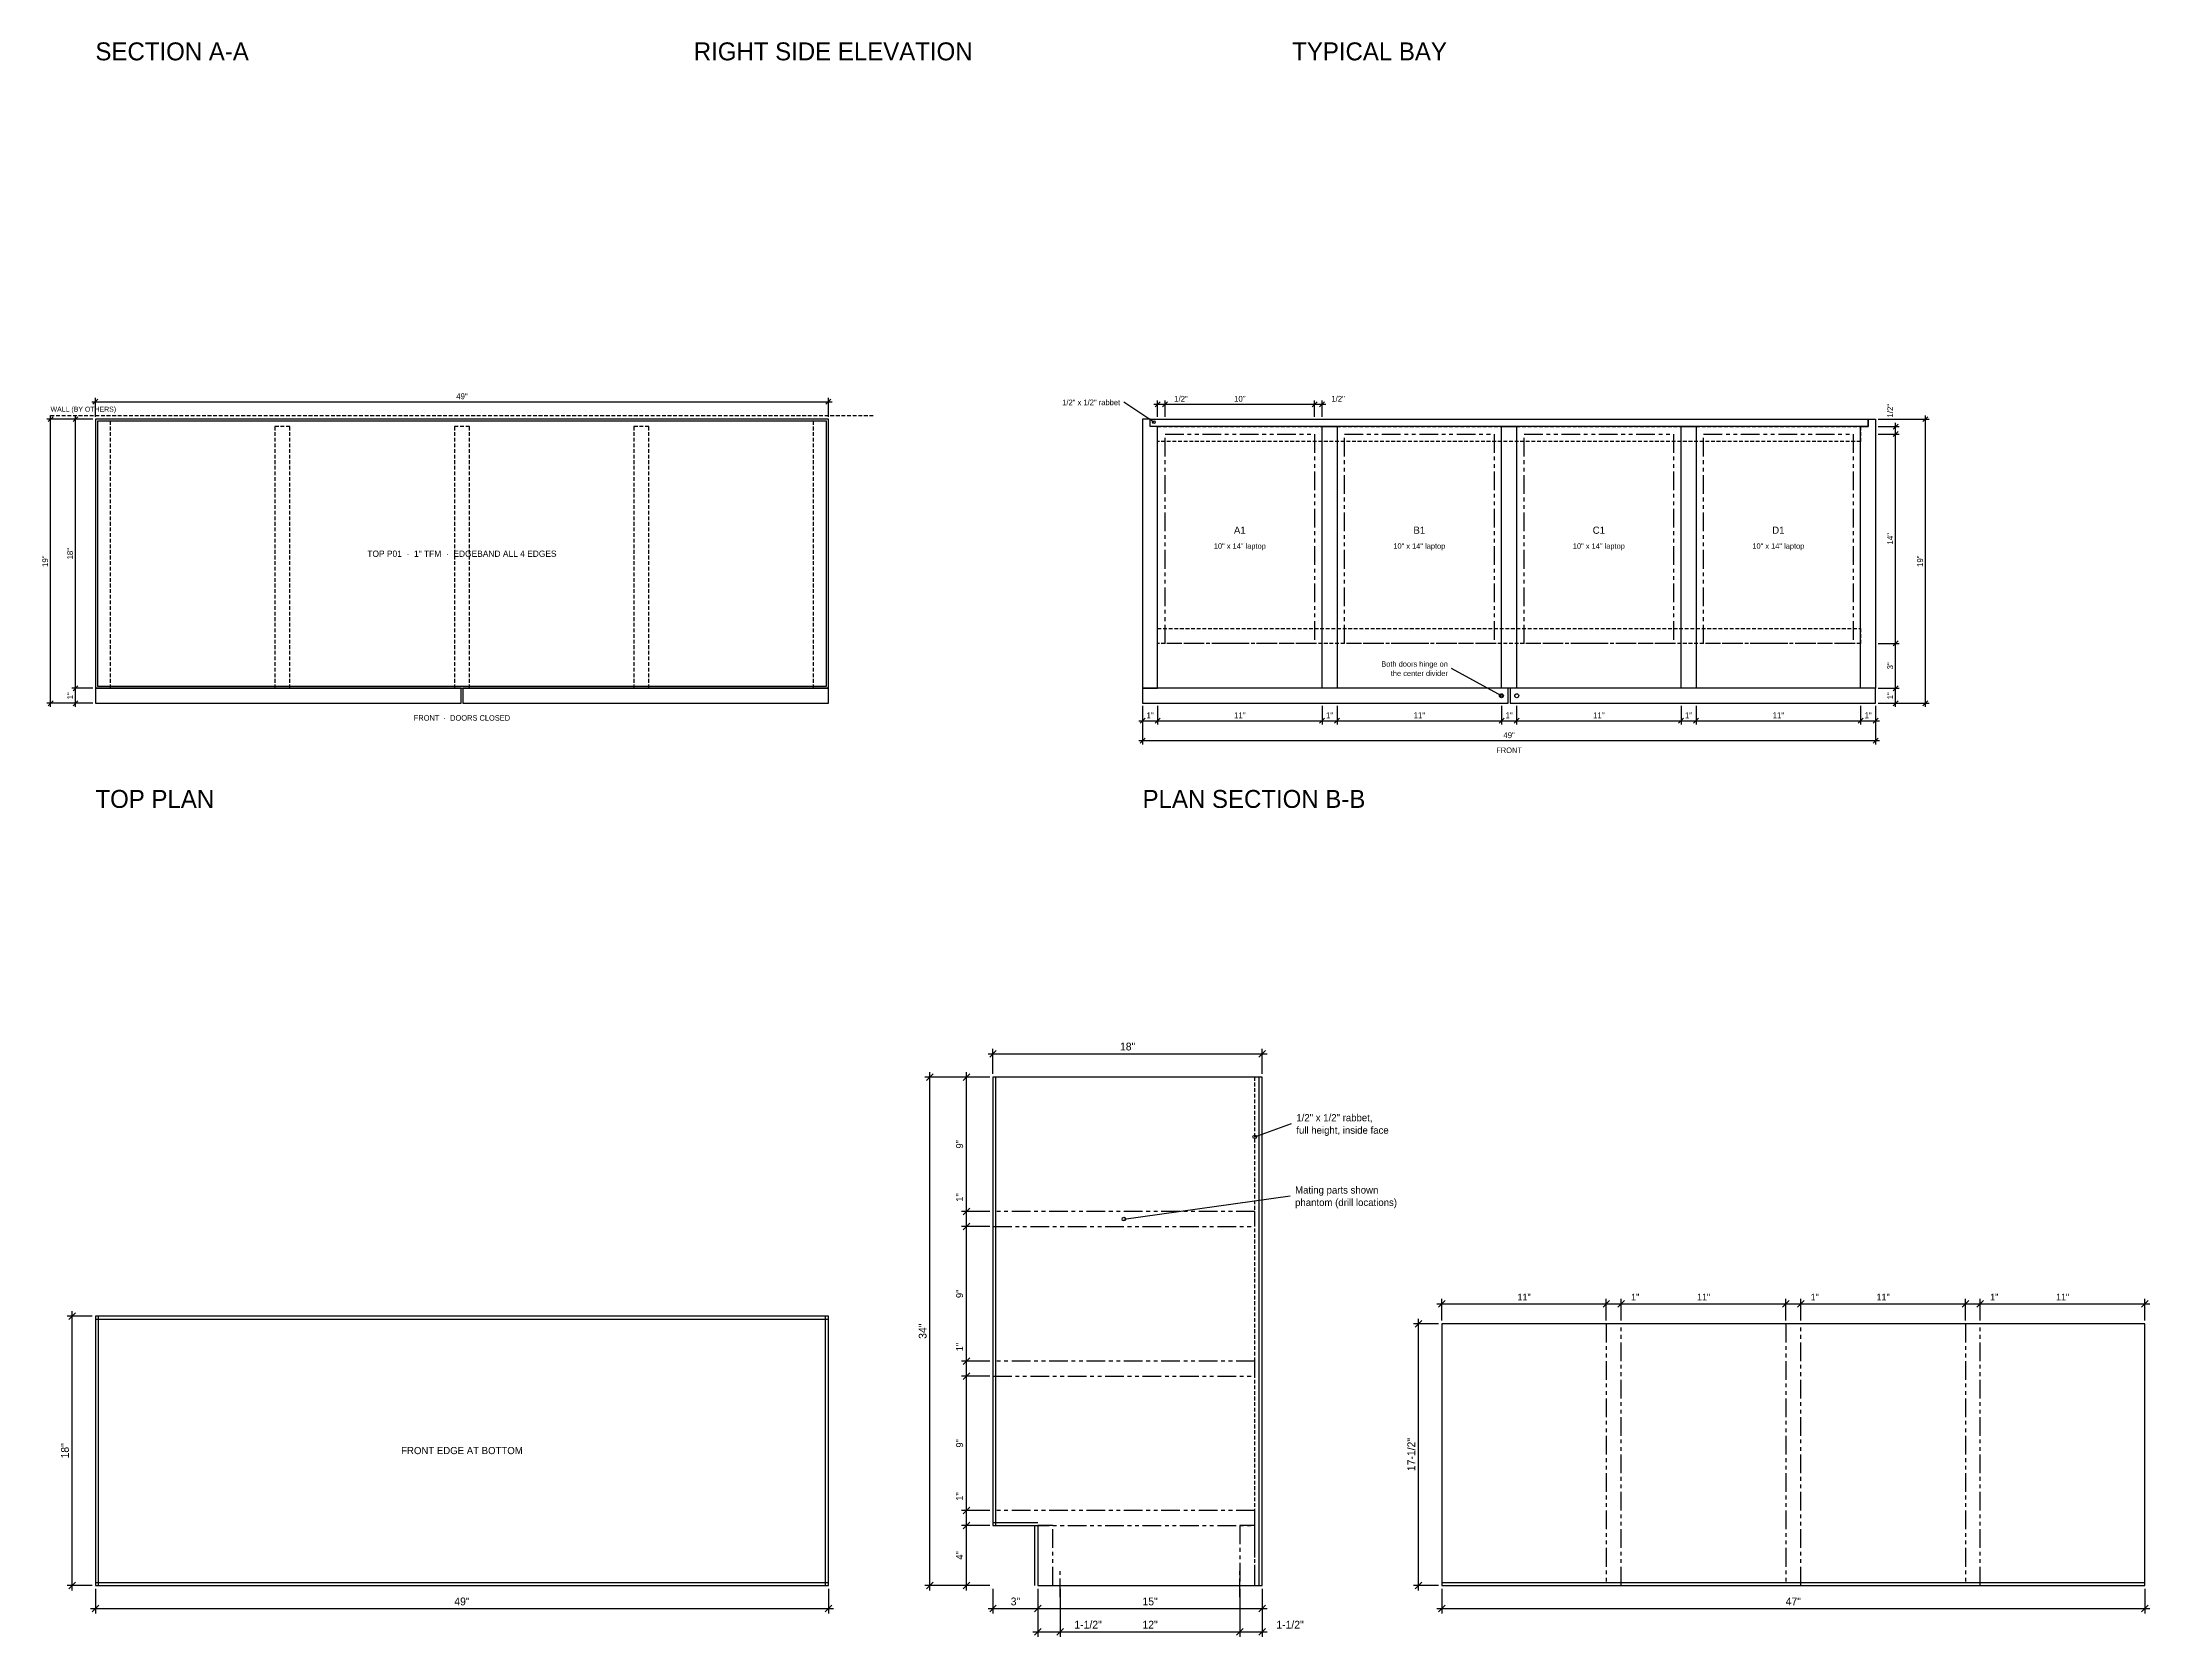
# Model space of a CAD drawing. Header units: inches. Extents: x -5 to 222, y -358 to 40.
# Drawn here: x -3.6 to 137.3, y -173.4 to -66.8 of the extents above; entities that cross this region are included whole.
import ezdxf
from ezdxf.enums import TextEntityAlignment as Align

# ---------------------------------------------------------------- set-up
doc = ezdxf.new("R2010")
doc.units = ezdxf.units.IN
for name, pattern in [('CENTER', [2, 1.25, -0.25, 0.25, -0.25]), ('DASHED', [0.375, 0.25, -0.125]), ('PHANTOM', [2.5, 1.25, -0.25, 0.25, -0.25, 0.25, -0.25])]:
    doc.linetypes.add(name, pattern=pattern)
for name, color, linetype in [('CENTER', 5, 'CENTER'), ('CUT', 1, 'CONTINUOUS'), ('DIM', 3, 'CONTINUOUS'), ('EDGEBAND', 4, 'CONTINUOUS'), ('HIDDEN', 8, 'DASHED'), ('OUTLINE', 7, 'CONTINUOUS'), ('PHANTOM', 5, 'PHANTOM'), ('TEXT', 7, 'CONTINUOUS')]:
    doc.layers.add(name, color=color, linetype=linetype)

msp = doc.modelspace()

# ---------------------------------------------------------------- linework, layer by layer
at = {"layer": 'CENTER'}
for p, q in [((64.5, -170.8), (64.5, -168.8)), ((76.5, -170.8), (76.5, -168.8))]:
    msp.add_line(p, q, dxfattribs=at)
at = {"layer": 'CUT'}
for p, q in [((70.5, -92), (70, -92)), ((70, -92), (70, -110)), ((70.5, -92.5), (70.5, -92)), ((70.5, -92), (118.5, -92)), ((70.5, -92.5), (70.5, -92)), ((71, -92.5), (70.5, -92.5)), ((118.5, -92.5), (70.5, -92.5)), ((71, -110), (71, -92.5)), ((82, -92.5), (83, -92.5)), ((82, -110), (82, -92.5)), ((83, -92.5), (83, -110)), ((94, -92.5), (95, -92.5)), ((94, -110), (94, -92.5)), ((95, -92.5), (95, -110)), ((106, -92.5), (107, -92.5)), ((106, -110), (106, -92.5)), ((107, -92.5), (107, -110)), ((118, -110), (118, -92.5)), ((118, -92.5), (118.5, -92.5)), ((118.5, -92.5), (118.5, -92)), ((118.5, -92), (119, -92)), ((118.5, -92), (118.5, -92.5)), ((119, -92), (119, -110)), ((94.4375, -110), (70, -110)), ((70, -110), (70, -111)), ((70, -110), (71, -110)), ((70, -111), (94.4375, -111)), ((83, -110), (82, -110)), ((95, -110), (94, -110)), ((94.4375, -111), (94.4375, -110)), ((119, -110), (94.5625, -110)), ((94.5625, -110), (94.5625, -111)), ((94.5625, -111), (119, -111)), ((107, -110), (106, -110)), ((119, -110), (118, -110)), ((119, -111), (119, -110))]:
    msp.add_line(p, q, dxfattribs=at)
at = {"layer": 'DIM'}
for p, q in [((-0.25, -90.8333), (49.25, -90.8333)), ((-0.1667, -91), (0.1667, -90.6667)), ((0, -91.8333), (0, -90.5833)), ((48.8333, -91), (49.1667, -90.6667)), ((49, -91.8333), (49, -90.5833)), ((70.75, -92.2), (68.75, -90.8667)), ((70.75, -91), (71.75, -91)), ((70.8333, -91.1667), (71.1667, -90.8333)), ((71, -91.8333), (71, -90.75)), ((71.25, -91), (81.75, -91)), ((71.3333, -91.1667), (71.6667, -90.8333)), ((71.3333, -91.1667), (71.6667, -90.8333)), ((71.5, -91.8333), (71.5, -90.75)), ((71.5, -91.8333), (71.5, -90.75)), ((81.25, -91), (82.25, -91)), ((81.3333, -91.1667), (81.6667, -90.8333)), ((81.3333, -91.1667), (81.6667, -90.8333)), ((81.5, -91.8333), (81.5, -90.75)), ((81.5, -91.8333), (81.5, -90.75)), ((81.8333, -91.1667), (82.1667, -90.8333)), ((82, -91.8333), (82, -90.75)), ((-0.1667, -92), (-3.25, -92)), ((-3.1667, -92.1667), (-2.8333, -91.8333)), ((-3, -111.25), (-3, -91.75)), ((-0.1667, -92), (-1.5833, -92)), ((-1.5, -92.1667), (-1.1667, -91.8333)), ((-1.3333, -110.25), (-1.3333, -91.75)), ((119.1667, -92), (122.5833, -92)), ((119.1667, -92.5), (120.5833, -92.5)), ((120.1667, -92.6667), (120.5, -92.3333)), ((120.1667, -93.1667), (120.5, -92.8333)), ((120.1667, -93.1667), (120.5, -92.8333)), ((120.3333, -93.25), (120.3333, -92.25)), ((120.3333, -107.25), (120.3333, -92.75)), ((122.1667, -92.1667), (122.5, -91.8333)), ((122.3333, -111.25), (122.3333, -91.75)), ((119.1667, -93), (120.5833, -93)), ((119.1667, -93), (120.5833, -93)), ((119.1667, -107), (120.5833, -107)), ((119.1667, -107), (120.5833, -107)), ((120.1667, -107.1667), (120.5, -106.8333)), ((120.1667, -107.1667), (120.5, -106.8333)), ((120.3333, -110.25), (120.3333, -106.75)), ((-1.5, -110.1667), (-1.1667, -109.8333)), ((-1.5, -110.1667), (-1.1667, -109.8333)), ((-1.3333, -111.25), (-1.3333, -109.75)), ((93.9875, -110.5), (90.6542, -108.6667)), ((120.1667, -110.1667), (120.5, -109.8333)), ((120.1667, -110.1667), (120.5, -109.8333)), ((120.3333, -111.25), (120.3333, -109.75)), ((-0.1667, -111), (-3.25, -111)), ((-3.1667, -111.1667), (-2.8333, -110.8333)), ((-0.1667, -110), (-1.5833, -110)), ((-0.1667, -110), (-1.5833, -110)), ((-0.1667, -111), (-1.5833, -111)), ((-1.5, -111.1667), (-1.1667, -110.8333)), ((70, -111.1667), (70, -112.4167)), ((70, -111.1667), (70, -113.75)), ((71, -111.1667), (71, -112.4167)), ((71, -111.1667), (71, -112.4167)), ((82, -111.1667), (82, -112.4167)), ((82, -111.1667), (82, -112.4167)), ((83, -111.1667), (83, -112.4167)), ((83, -111.1667), (83, -112.4167)), ((94, -111.1667), (94, -112.4167)), ((94, -111.1667), (94, -112.4167)), ((95, -111.1667), (95, -112.4167)), ((95, -111.1667), (95, -112.4167)), ((106, -111.1667), (106, -112.4167)), ((106, -111.1667), (106, -112.4167)), ((107, -111.1667), (107, -112.4167)), ((107, -111.1667), (107, -112.4167)), ((118, -111.1667), (118, -112.4167)), ((118, -111.1667), (118, -112.4167)), ((119, -111.1667), (119, -112.4167)), ((119, -111.1667), (119, -113.75)), ((119.1667, -110), (120.5833, -110)), ((119.1667, -110), (120.5833, -110)), ((119.1667, -111), (120.5833, -111)), ((119.1667, -111), (122.5833, -111)), ((120.1667, -111.1667), (120.5, -110.8333)), ((122.1667, -111.1667), (122.5, -110.8333)), ((69.75, -112.1667), (71.25, -112.1667)), ((69.8333, -112.3333), (70.1667, -112)), ((70.75, -112.1667), (82.25, -112.1667)), ((70.8333, -112.3333), (71.1667, -112)), ((70.8333, -112.3333), (71.1667, -112)), ((81.75, -112.1667), (83.25, -112.1667)), ((81.8333, -112.3333), (82.1667, -112)), ((81.8333, -112.3333), (82.1667, -112)), ((82.75, -112.1667), (94.25, -112.1667)), ((82.8333, -112.3333), (83.1667, -112)), ((82.8333, -112.3333), (83.1667, -112)), ((93.75, -112.1667), (95.25, -112.1667)), ((93.8333, -112.3333), (94.1667, -112)), ((93.8333, -112.3333), (94.1667, -112)), ((94.75, -112.1667), (106.25, -112.1667)), ((94.8333, -112.3333), (95.1667, -112)), ((94.8333, -112.3333), (95.1667, -112)), ((105.75, -112.1667), (107.25, -112.1667)), ((105.8333, -112.3333), (106.1667, -112)), ((105.8333, -112.3333), (106.1667, -112)), ((106.75, -112.1667), (118.25, -112.1667)), ((106.8333, -112.3333), (107.1667, -112)), ((106.8333, -112.3333), (107.1667, -112)), ((117.75, -112.1667), (119.25, -112.1667)), ((117.8333, -112.3333), (118.1667, -112)), ((117.8333, -112.3333), (118.1667, -112)), ((118.8333, -112.3333), (119.1667, -112)), ((69.75, -113.5), (119.25, -113.5)), ((69.8333, -113.6667), (70.1667, -113.3333)), ((118.8333, -113.6667), (119.1667, -113.3333)), ((59.6667, -134.4444), (78.3333, -134.4444)), ((59.7778, -134.6667), (60.2222, -134.2222)), ((60, -135.7778), (60, -134.1111)), ((77.7778, -134.6667), (78.2222, -134.2222)), ((78, -135.7778), (78, -134.1111)), ((59.7778, -136), (55.4444, -136)), ((55.5556, -136.2222), (56, -135.7778)), ((55.7778, -170.3333), (55.7778, -135.6667)), ((59.7778, -136), (57.8889, -136)), ((58, -136.2222), (58.4444, -135.7778)), ((58.2222, -145.3333), (58.2222, -135.6667)), ((77.5, -140), (79.9444, -139.1111)), ((59.7778, -145), (57.8889, -145)), ((59.7778, -145), (57.8889, -145)), ((58, -145.2222), (58.4444, -144.7778)), ((58, -145.2222), (58.4444, -144.7778)), ((58.2222, -146.3333), (58.2222, -144.6667)), ((68.75, -145.5), (79.8611, -143.9444)), ((59.7778, -146), (57.8889, -146)), ((59.7778, -146), (57.8889, -146)), ((58, -146.2222), (58.4444, -145.7778)), ((58, -146.2222), (58.4444, -145.7778)), ((58.2222, -155.3333), (58.2222, -145.6667)), ((-0.2222, -152), (-1.8889, -152)), ((-1.7778, -152.2222), (-1.3333, -151.7778)), ((-1.5556, -170.3333), (-1.5556, -151.6667)), ((88.4444, -170.3333), (88.4444, -152.1667)), ((89.6667, -151.1667), (101.3333, -151.1667)), ((89.7778, -151.3889), (90.2222, -150.9444)), ((90, -152.2778), (90, -150.8333)), ((100.6667, -151.1667), (102.3333, -151.1667)), ((100.7778, -151.3889), (101.2222, -150.9444)), ((100.7778, -151.3889), (101.2222, -150.9444)), ((101, -152.2778), (101, -150.8333)), ((101, -152.2778), (101, -150.8333)), ((101.6667, -151.1667), (113.3333, -151.1667)), ((101.7778, -151.3889), (102.2222, -150.9444)), ((101.7778, -151.3889), (102.2222, -150.9444)), ((102, -152.2778), (102, -150.8333)), ((102, -152.2778), (102, -150.8333)), ((112.6667, -151.1667), (114.3333, -151.1667)), ((112.7778, -151.3889), (113.2222, -150.9444)), ((112.7778, -151.3889), (113.2222, -150.9444)), ((113, -152.2778), (113, -150.8333)), ((113, -152.2778), (113, -150.8333)), ((113.6667, -151.1667), (125.3333, -151.1667)), ((113.7778, -151.3889), (114.2222, -150.9444)), ((113.7778, -151.3889), (114.2222, -150.9444)), ((114, -152.2778), (114, -150.8333)), ((114, -152.2778), (114, -150.8333)), ((124.6667, -151.1667), (126.3333, -151.1667)), ((124.7778, -151.3889), (125.2222, -150.9444)), ((124.7778, -151.3889), (125.2222, -150.9444)), ((125, -152.2778), (125, -150.8333)), ((125, -152.2778), (125, -150.8333)), ((125.6667, -151.1667), (137.3333, -151.1667)), ((125.7778, -151.3889), (126.2222, -150.9444)), ((125.7778, -151.3889), (126.2222, -150.9444)), ((126, -152.2778), (126, -150.8333)), ((126, -152.2778), (126, -150.8333)), ((136.7778, -151.3889), (137.2222, -150.9444)), ((137, -152.2778), (137, -150.8333)), ((89.7778, -152.5), (88.1111, -152.5)), ((88.2222, -152.7222), (88.6667, -152.2778)), ((58, -155.2222), (58.4444, -154.7778)), ((58, -155.2222), (58.4444, -154.7778)), ((58.2222, -156.3333), (58.2222, -154.6667)), ((59.7778, -155), (57.8889, -155)), ((59.7778, -155), (57.8889, -155)), ((59.7778, -156), (57.8889, -156)), ((59.7778, -156), (57.8889, -156)), ((58, -156.2222), (58.4444, -155.7778)), ((58, -156.2222), (58.4444, -155.7778)), ((58.2222, -165.3333), (58.2222, -155.6667)), ((58, -165.2222), (58.4444, -164.7778)), ((58, -165.2222), (58.4444, -164.7778)), ((58.2222, -166.3333), (58.2222, -164.6667)), ((59.7778, -165), (57.8889, -165)), ((59.7778, -165), (57.8889, -165)), ((59.7778, -166), (57.8889, -166)), ((59.7778, -166), (57.8889, -166)), ((58, -166.2222), (58.4444, -165.7778)), ((58, -166.2222), (58.4444, -165.7778)), ((58.2222, -170.3333), (58.2222, -165.6667)), ((-0.2222, -170), (-1.8889, -170)), ((-1.7778, -170.2222), (-1.3333, -169.7778)), ((0, -170.2222), (0, -171.8889)), ((49, -170.2222), (49, -171.8889)), ((59.7778, -170), (55.4444, -170)), ((55.5556, -170.2222), (56, -169.7778)), ((59.7778, -170), (57.8889, -170)), ((58, -170.2222), (58.4444, -169.7778)), ((60, -170.2222), (60, -171.8889)), ((63, -170.2222), (63, -171.8889)), ((63, -170.2222), (63, -171.8889)), ((63, -170.2222), (63, -173.4444)), ((64.5, -170.2222), (64.5, -173.4444)), ((64.5, -170.2222), (64.5, -173.4444)), ((76.5, -170.2222), (76.5, -173.4444)), ((76.5, -170.2222), (76.5, -173.4444)), ((78, -170.2222), (78, -171.8889)), ((78, -170.2222), (78, -173.4444)), ((89.7778, -170), (88.1111, -170)), ((88.2222, -170.2222), (88.6667, -169.7778)), ((90, -170.2222), (90, -171.8889)), ((137, -170.2222), (137, -171.8889)), ((-0.3333, -171.5556), (49.3333, -171.5556)), ((-0.2222, -171.7778), (0.2222, -171.3333)), ((48.7778, -171.7778), (49.2222, -171.3333)), ((59.6667, -171.5556), (63.3333, -171.5556)), ((59.7778, -171.7778), (60.2222, -171.3333)), ((62.6667, -171.5556), (78.3333, -171.5556)), ((62.7778, -171.7778), (63.2222, -171.3333)), ((62.7778, -171.7778), (63.2222, -171.3333)), ((77.7778, -171.7778), (78.2222, -171.3333)), ((89.6667, -171.5556), (137.3333, -171.5556)), ((89.7778, -171.7778), (90.2222, -171.3333)), ((136.7778, -171.7778), (137.2222, -171.3333)), ((62.6667, -173.1111), (64.8333, -173.1111)), ((62.7778, -173.3333), (63.2222, -172.8889)), ((64.1667, -173.1111), (76.8333, -173.1111)), ((64.2778, -173.3333), (64.7222, -172.8889)), ((64.2778, -173.3333), (64.7222, -172.8889)), ((76.1667, -173.1111), (78.3333, -173.1111)), ((76.2778, -173.3333), (76.7222, -172.8889)), ((76.2778, -173.3333), (76.7222, -172.8889)), ((77.7778, -173.3333), (78.2222, -172.8889))]:
    msp.add_line(p, q, dxfattribs=at)
for centre, radius in [((70.75, -92.2), 0.0917), ((93.9875, -110.5), 0.0917), ((77.5, -140), 0.1222), ((68.75, -145.5), 0.1222)]:
    msp.add_circle(centre, radius, dxfattribs=at)
at = {"layer": 'EDGEBAND'}
for p, q in [((48.8667, -92.1333), (0.1333, -92.1333)), ((0.1333, -92.1333), (0.1333, -109.8667)), ((48.8667, -109.8667), (48.8667, -92.1333)), ((0.1333, -109.8667), (48.8667, -109.8667)), ((60.2, -166), (60.2, -136)), ((77.8, -170), (77.8, -136)), ((0.2, -170), (0.2, -152)), ((48.8, -170), (48.8, -152)), ((0, -152.2), (49, -152.2)), ((60, -165.8), (63, -165.8)), ((62.8, -170), (62.8, -166)), ((0, -169.8), (49, -169.8)), ((90, -169.8), (137, -169.8))]:
    msp.add_line(p, q, dxfattribs=at)
at = {"layer": 'HIDDEN'}
for p, q in [((-3, -91.75), (52, -91.75)), ((1, -110), (1, -92)), ((13, -92.5), (12, -92.5)), ((12, -92.5), (12, -110)), ((13, -110), (13, -92.5)), ((25, -92.5), (24, -92.5)), ((24, -92.5), (24, -110)), ((25, -110), (25, -92.5)), ((37, -92.5), (36, -92.5)), ((36, -92.5), (36, -110)), ((37, -110), (37, -92.5)), ((48, -110), (48, -92)), ((71, -92.5), (118, -92.5)), ((71, -93.5), (71, -92.5)), ((118, -92.5), (118, -93.5)), ((118, -93.5), (71, -93.5)), ((71, -106), (118, -106)), ((71, -107), (71, -106)), ((118, -107), (71, -107)), ((118, -106), (118, -107)), ((12, -110), (13, -110)), ((24, -110), (25, -110)), ((36, -110), (37, -110)), ((77.5, -170), (77.5, -136))]:
    msp.add_line(p, q, dxfattribs=at)
at = {"layer": 'OUTLINE'}
for p, q in [((49, -92), (0, -92)), ((0, -92), (0, -110)), ((49, -110), (49, -92)), ((0, -110), (49, -110)), ((24.4375, -110), (0, -110)), ((0, -110), (0, -111)), ((0, -111), (24.4375, -111)), ((24.4375, -111), (24.4375, -110)), ((49, -110), (24.5625, -110)), ((24.5625, -110), (24.5625, -111)), ((24.5625, -111), (49, -111)), ((49, -111), (49, -110)), ((78, -136), (60, -136)), ((60, -136), (60, -166)), ((78, -170), (78, -136)), ((49, -152), (0, -152)), ((0, -152), (0, -170)), ((49, -170), (49, -152)), ((137, -152.5), (90, -152.5)), ((90, -152.5), (90, -170)), ((137, -170), (137, -152.5)), ((60, -166), (63, -166)), ((63, -166), (63, -170)), ((0, -170), (49, -170)), ((63, -170), (78, -170)), ((90, -170), (137, -170))]:
    msp.add_line(p, q, dxfattribs=at)
for centre in [(93.9875, -110.5), (95.0125, -110.5)]:
    msp.add_circle(centre, 0.1333, dxfattribs=at)
at = {"layer": 'PHANTOM'}
for p, q in [((71.5, -93), (81.5, -93)), ((71.5, -107), (71.5, -93)), ((81.5, -93), (81.5, -107)), ((83.5, -93), (93.5, -93)), ((83.5, -107), (83.5, -93)), ((93.5, -93), (93.5, -107)), ((95.5, -93), (105.5, -93)), ((95.5, -107), (95.5, -93)), ((105.5, -93), (105.5, -107)), ((107.5, -93), (117.5, -93)), ((107.5, -107), (107.5, -93)), ((117.5, -93), (117.5, -107)), ((81.5, -107), (71.5, -107)), ((93.5, -107), (83.5, -107)), ((105.5, -107), (95.5, -107)), ((117.5, -107), (107.5, -107)), ((77.5, -145), (60, -145)), ((60, -145), (60, -146)), ((77.5, -146), (77.5, -145)), ((60, -146), (77.5, -146)), ((102, -152.5), (101, -152.5)), ((101, -152.5), (101, -170)), ((102, -170), (102, -152.5)), ((114, -152.5), (113, -152.5)), ((113, -152.5), (113, -170)), ((114, -170), (114, -152.5)), ((126, -152.5), (125, -152.5)), ((125, -152.5), (125, -170)), ((126, -170), (126, -152.5)), ((77.5, -155), (60, -155)), ((60, -155), (60, -156)), ((60, -156), (77.5, -156)), ((77.5, -156), (77.5, -155)), ((77.5, -165), (60, -165)), ((60, -165), (60, -166)), ((60, -166), (77.5, -166)), ((64, -166), (63, -166)), ((63, -166), (63, -170)), ((64, -170), (64, -166)), ((77.5, -166), (76.5, -166)), ((76.5, -166), (76.5, -170)), ((77.5, -166), (77.5, -165)), ((77.5, -170), (77.5, -166)), ((63, -170), (64, -170)), ((76.5, -170), (77.5, -170)), ((101, -170), (102, -170)), ((113, -170), (114, -170)), ((125, -170), (126, -170))]:
    msp.add_line(p, q, dxfattribs=at)

# ---------------------------------------------------------------- texts
at = {"layer": 'TEXT'}
for s, height, p in [('SECTION A-A', 1.2, (0, -68)), ('RIGHT SIDE ELEVATION', 1.2, (40, -68)), ('TYPICAL BAY', 1.2, (80, -68)), ('WALL (BY OTHERS)', 0.336, (-3, -91.5)), ('TOP PLAN', 1.2, (0, -118)), ('PLAN SECTION B-B', 1.2, (70, -118)), ('full height, inside face', 0.48, (80.2778, -139.7944)), ('1/2" x 1/2" rabbet,', 0.48, (80.2778, -138.9611)), ('Mating parts shown', 0.48, (80.1944, -143.7944)), ('phantom (drill locations)', 0.48, (80.1944, -144.6278))]:
    msp.add_text(s, height=height, dxfattribs=at).set_placement(p)
for s, height, p in [('49"', 0.39, (24.5, -90.6667)), ('1/2"', 0.39, (72.5667, -90.8333)), ('10"', 0.39, (76.5, -90.8333)), ('1/2"', 0.39, (83.0667, -90.8333)), ('A1', 0.48, (76.5, -99.6667)), ('B1', 0.48, (88.5, -99.6667)), ('C1', 0.48, (100.5, -99.6667)), ('D1', 0.48, (112.5, -99.6667)), ('TOP P01  ·  1" TFM  ·  EDGEBAND ALL 4 EDGES', 0.42, (24.5, -101.2083)), ('10" x 14" laptop', 0.36, (76.5, -100.6667)), ('10" x 14" laptop', 0.36, (88.5, -100.6667)), ('10" x 14" laptop', 0.36, (100.5, -100.6667)), ('10" x 14" laptop', 0.36, (112.5, -100.6667)), ('FRONT  ·  DOORS CLOSED', 0.372, (24.5, -112.1667)), ('1"', 0.39, (70.5, -112)), ('11"', 0.39, (76.5, -112)), ('1"', 0.39, (82.5, -112)), ('11"', 0.39, (88.5, -112)), ('1"', 0.39, (94.5, -112)), ('11"', 0.39, (100.5, -112)), ('1"', 0.39, (106.5, -112)), ('11"', 0.39, (112.5, -112)), ('1"', 0.39, (118.5, -112)), ('FRONT', 0.372, (94.5, -114.3333)), ('49"', 0.39, (94.5, -113.3333)), ('18"', 0.52, (69, -134.2222)), ('11"', 0.448, (95.5, -150.9444)), ('1"', 0.448, (102.9289, -150.9444)), ('11"', 0.448, (107.5, -150.9444)), ('1"', 0.448, (114.9289, -150.9444)), ('11"', 0.448, (119.5, -150.9444)), ('1"', 0.448, (126.9289, -150.9444)), ('11"', 0.448, (131.5, -150.9444)), ('FRONT EDGE AT BOTTOM', 0.48, (24.5, -161.2222)), ('49"', 0.52, (24.5, -171.3333)), ('3"', 0.52, (61.5, -171.3333)), ('15"', 0.52, (70.5, -171.3333)), ('47"', 0.52, (113.5, -171.3333)), ('1-1/2"', 0.52, (66.3556, -172.8889)), ('12"', 0.52, (70.5, -172.8889)), ('1-1/2"', 0.52, (79.8556, -172.8889))]:
    msp.add_text(s, height=height, dxfattribs=at).set_placement(p, align=Align.CENTER)
for s, height, p in [('1/2" x 1/2" rabbet', 0.378, (68.5, -91.0667)), ('Both doors hinge on', 0.36, (90.4042, -108.5542)), ('the center divider', 0.36, (90.4042, -109.1792))]:
    msp.add_text(s, height=height, dxfattribs=at).set_placement(p, align=Align.RIGHT)
for s, height, p in [('1/2"', 0.39, (120.1667, -91.4333)), ('14"', 0.39, (120.1667, -100)), ('19"', 0.39, (-3.1667, -101.5)), ('18"', 0.39, (-1.5, -101)), ('19"', 0.39, (122.1667, -101.5)), ('3"', 0.39, (120.1667, -108.5)), ('1"', 0.39, (-1.5, -110.5)), ('1"', 0.39, (120.1667, -110.5)), ('9"', 0.464, (58, -140.5)), ('1"', 0.464, (58, -144.0578)), ('9"', 0.464, (58, -150.5)), ('34"', 0.52, (55.5556, -153)), ('1"', 0.464, (58, -154.0578)), ('18"', 0.52, (-1.7778, -161)), ('9"', 0.464, (58, -160.5)), ('17-1/2"', 0.52, (88.2222, -161.25)), ('1"', 0.464, (58, -164.0578)), ('4"', 0.464, (58, -168))]:
    msp.add_text(s, height=height, rotation=90, dxfattribs=at).set_placement(p, align=Align.CENTER)

doc.saveas('drawing.dxf')
